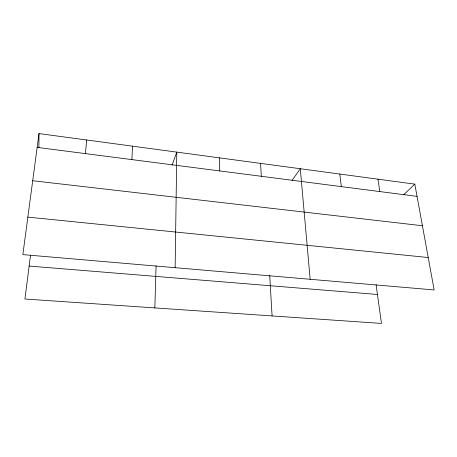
<?xml version="1.0" encoding="UTF-8"?>
<svg xmlns="http://www.w3.org/2000/svg" width="457" height="457" viewBox="0 0 457 457"><rect width="100%" height="100%" fill="white"/><g stroke="black" fill="none" stroke-linecap="round" stroke-linejoin="round"><path stroke-width="0.69" d="M38.902 147.662L38.994 133.581L414.813 184.137L434.15 289.944L22.85 254.606L38.994 133.581M175.14 267.693L176.79 152.118L172.055 165.303M154.849 307.909L156.071 265.843M131.867 159.602L132.564 146.166M85.413 153.609L86.664 139.991M30.47 255.537L24.935 299.021L381.469 323.419L376.088 284.734M292.109 180.332L300.295 168.73L310.16 279.29M403.645 194.722L414.813 184.137M29.128 266.06L377.442 294.479M27.848 217.121L428.226 257.52M32.704 180.726L422.417 225.747M37.154 147.388L417.047 196.373M377.95 179.178L379.847 191.574M339.802 174.043L341.333 186.61M269.693 275.125L272.081 315.936M260.576 163.389L261.301 176.288M219.434 157.854L219.72 170.929"/></g></svg>
